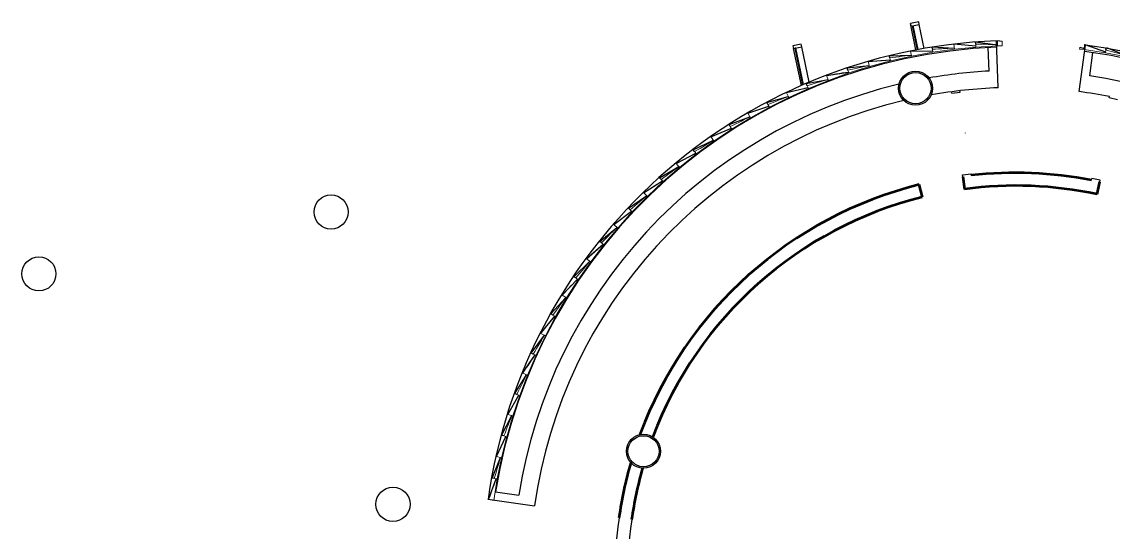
# Model space of a CAD drawing. Header units: millimetres. Extents: x 348697 to 1485586, y 7456 to 143477.
# Drawn here: x 1333333 to 1358909, y 26018 to 37975 of the extents above; entities that cross this region are included whole.
import ezdxf

# ---------------------------------------------------------------- set-up
doc = ezdxf.new("R2010")
doc.units = ezdxf.units.MM
doc.header["$LTSCALE"] = 1000
doc.layers.get('0').update_dxf_attribs({"linetype": 'CONTINUOUS'})
for name, color, linetype in [('$1$0S-COLS-LINE', 4, 'CONTINUOUS'), ('A-GLAZ', 140, 'CONTINUOUS'), ('A-WALL', 7, 'CONTINUOUS'), ('A—\\M+5C3C5\\M+5B4B0', 135, 'CONTINUOUS'), ('A—\\M+5C7BD\\M+5CCE5', 7, 'CONTINUOUS'), ('E1-RD-1F$0$$1$0S-COLS-LINE', 4, 'CONTINUOUS'), ('E1-RD-1F$0$A-GLAZ', 140, 'CONTINUOUS'), ('E1-RD-1F$0$A-WALL', 7, 'CONTINUOUS'), ('E1-RI-1F$0$A-GLAZ-CWMG', 3, 'CONTINUOUS')]:
    doc.layers.add(name, color=color, linetype=linetype)

msp = doc.modelspace()

# ---------------------------------------------------------------- linework, layer by layer
at = {"layer": '$1$0S-COLS-LINE'}
for centre, radius in [((1354278, 36419, 0), 400), ((1354278, 36419, 0), 365), ((1347901, 27914, 0), 400), ((1347901, 27914, 0), 365)]:
    msp.add_circle(centre, radius, dxfattribs=at)
for centre, radius in [((1354278, 36419, 0), 400), ((1340581, 33519, 0), 400), ((1333733, 32070, 0), 400), ((1347901, 27914, 0), 400), ((1347901, 27914, 0), 365), ((1342031, 26671, 0), 400)]:
    msp.add_circle(centre, radius)
at = {"layer": 'A-GLAZ', "color": 8}
for p, q in [((1354673, 37333, 0), (1354665, 37386, 0)), ((1354665, 37386, 0), (1355185, 37358, 0)), ((1355173, 37454, 0), (1355173, 37458, 0)), ((1355173, 37458, 0), (1355691, 37409, 0)), ((1355687, 37455, 0), (1355683, 37508, 0)), ((1355683, 37508, 0), (1356199, 37438, 0)), ((1356195, 37535, 0), (1356195, 37538, 0)), ((1356195, 37538, 0), (1356304, 37519, 0)), ((1358128, 37379, 0), (1358229, 37348, 0)), ((1358241, 37444, 0), (1358242, 37447, 0)), ((1358242, 37447, 0), (1358732, 37274, 0)), ((1358740, 37319, 0), (1358749, 37372, 0)), ((1358749, 37372, 0), (1359232, 37179, 0)), ((1353660, 37181, 0), (1354180, 37196, 0)), ((1353673, 37129, 0), (1353660, 37181, 0)), ((1354161, 37290, 0), (1354160, 37294, 0)), ((1354160, 37294, 0), (1354681, 37287, 0)), ((1352676, 36894, 0), (1353193, 36952, 0)), ((1352693, 36843, 0), (1352676, 36894, 0)), ((1353165, 37048, 0), (1353684, 37084, 0)), ((1353166, 37044, 0), (1353165, 37048, 0)), ((1351718, 36528, 0), (1352229, 36627, 0)), ((1352193, 36721, 0), (1352708, 36799, 0)), ((1352194, 36718, 0), (1352193, 36721, 0)), ((1351251, 36316, 0), (1351758, 36436, 0)), ((1351739, 36479, 0), (1351718, 36528, 0)), ((1350794, 36084, 0), (1351295, 36225, 0)), ((1350819, 36037, 0), (1350794, 36084, 0)), ((1351253, 36312, 0), (1351251, 36316, 0)), ((1350346, 35835, 0), (1350841, 35996, 0)), ((1350348, 35832, 0), (1350346, 35835, 0)), ((1349909, 35567, 0), (1350396, 35748, 0)), ((1349937, 35522, 0), (1349909, 35567, 0)), ((1349483, 35281, 0), (1349963, 35483, 0)), ((1349069, 34978, 0), (1349540, 35199, 0)), ((1349485, 35278, 0), (1349483, 35281, 0)), ((1348668, 34659, 0), (1349129, 34899, 0)), ((1349101, 34936, 0), (1349069, 34978, 0)), ((1348280, 34323, 0), (1348732, 34582, 0)), ((1348670, 34656, 0), (1348668, 34659, 0)), ((1348316, 34284, 0), (1348280, 34323, 0)), ((1347906, 33972, 0), (1348347, 34249, 0)), ((1347547, 33606, 0), (1347976, 33901, 0)), ((1347909, 33970, 0), (1347906, 33972, 0)), ((1347204, 33225, 0), (1347620, 33537, 0)), ((1347586, 33569, 0), (1347547, 33606, 0)), ((1346876, 32831, 0), (1347279, 33160, 0)), ((1347206, 33223, 0), (1347204, 33225, 0)), ((1346565, 32424, 0), (1346954, 32769, 0)), ((1346918, 32798, 0), (1346876, 32831, 0)), ((1346270, 32004, 0), (1346645, 32365, 0)), ((1346567, 32422, 0), (1346565, 32424, 0)), ((1346315, 31974, 0), (1346270, 32004, 0)), ((1345993, 31572, 0), (1346353, 31948, 0)), ((1345734, 31130, 0), (1346079, 31520, 0)), ((1345996, 31570, 0), (1345993, 31572, 0)), ((1345494, 30677, 0), (1345822, 31081, 0)), ((1345781, 31104, 0), (1345734, 31130, 0)), ((1345272, 30215, 0), (1345583, 30632, 0)), ((1345497, 30675, 0), (1345494, 30677, 0)), ((1345320, 30192, 0), (1345272, 30215, 0)), ((1345069, 29744, 0), (1345363, 30173, 0)), ((1344885, 29265, 0), (1345161, 29706, 0)), ((1345072, 29742, 0), (1345069, 29744, 0)), ((1344722, 28779, 0), (1344980, 29231, 0)), ((1344936, 29247, 0), (1344885, 29265, 0)), ((1344578, 28287, 0), (1344817, 28749, 0)), ((1344725, 28778, 0), (1344722, 28779, 0)), ((1344455, 27789, 0), (1344675, 28261, 0)), ((1344630, 28273, 0), (1344578, 28287, 0)), ((1344352, 27286, 0), (1344553, 27767, 0)), ((1344458, 27788, 0), (1344455, 27789, 0)), ((1344270, 26780, 0), (1344451, 27268, 0)), ((1344405, 27277, 0), (1344352, 27286, 0)), ((1344273, 26780, 0), (1344270, 26780, 0))]:
    msp.add_line(p, q, dxfattribs=at)
at = {"layer": 'A-GLAZ', "lineweight": 13}
for p, q in [((1355173, 37454, 0), (1355188, 37333, 0)), ((1355188, 37333, 0), (1355185, 37358, 0)), ((1355188, 37333, 0), (1355693, 37384, 0)), ((1355687, 37455, 0), (1355693, 37384, 0)), ((1355693, 37384, 0), (1355691, 37409, 0)), ((1355693, 37384, 0), (1356199, 37413, 0)), ((1356195, 37535, 0), (1356199, 37413, 0)), ((1356199, 37413, 0), (1356199, 37438, 0)), ((1356199, 37413, 0), (1356306, 37415, 0)), ((1356306, 37415, 0), (1356304, 37516, 0)), ((1358126, 37368, 0), (1358123, 37334, 0)), ((1358241, 37444, 0), (1358226, 37323, 0)), ((1358226, 37323, 0), (1358229, 37348, 0)), ((1353673, 37129, 0), (1353690, 37059, 0)), ((1353690, 37059, 0), (1354185, 37171, 0)), ((1354161, 37290, 0), (1354185, 37171, 0)), ((1354185, 37171, 0), (1354180, 37196, 0)), ((1354185, 37171, 0), (1354685, 37263, 0)), ((1354673, 37333, 0), (1354685, 37263, 0)), ((1354685, 37263, 0), (1354681, 37287, 0)), ((1354685, 37263, 0), (1355188, 37333, 0)), ((1358123, 37334, 0), (1358226, 37323, 0)), ((1358226, 37323, 0), (1358728, 37249, 0)), ((1358740, 37319, 0), (1358728, 37249, 0)), ((1358728, 37249, 0), (1358732, 37274, 0)), ((1358728, 37249, 0), (1359227, 37154, 0)), ((1352693, 36843, 0), (1352716, 36776, 0)), ((1352716, 36776, 0), (1353200, 36928, 0)), ((1353166, 37044, 0), (1353200, 36928, 0)), ((1353200, 36928, 0), (1353193, 36952, 0)), ((1353200, 36928, 0), (1353690, 37059, 0)), ((1353690, 37059, 0), (1353684, 37084, 0)), ((1351768, 36413, 0), (1352238, 36604, 0)), ((1352194, 36718, 0), (1352238, 36604, 0)), ((1352238, 36604, 0), (1352229, 36627, 0)), ((1352238, 36604, 0), (1352716, 36776, 0)), ((1352716, 36776, 0), (1352708, 36799, 0)), ((1351305, 36203, 0), (1351768, 36413, 0)), ((1351739, 36479, 0), (1351768, 36413, 0)), ((1351768, 36413, 0), (1351758, 36436, 0)), ((1350852, 35974, 0), (1351305, 36203, 0)), ((1351253, 36312, 0), (1351305, 36203, 0)), ((1351305, 36203, 0), (1351295, 36225, 0)), ((1350348, 35832, 0), (1350409, 35727, 0)), ((1350409, 35727, 0), (1350852, 35974, 0)), ((1350819, 36037, 0), (1350852, 35974, 0)), ((1350852, 35974, 0), (1350841, 35996, 0)), ((1349976, 35462, 0), (1350409, 35727, 0)), ((1350409, 35727, 0), (1350396, 35748, 0)), ((1349554, 35179, 0), (1349976, 35462, 0)), ((1349937, 35522, 0), (1349976, 35462, 0)), ((1349976, 35462, 0), (1349963, 35483, 0)), ((1349145, 34879, 0), (1349554, 35179, 0)), ((1349485, 35278, 0), (1349554, 35179, 0)), ((1349554, 35179, 0), (1349540, 35199, 0)), ((1348748, 34563, 0), (1349145, 34879, 0)), ((1349101, 34936, 0), (1349145, 34879, 0)), ((1349145, 34879, 0), (1349129, 34899, 0)), ((1348364, 34231, 0), (1348748, 34563, 0)), ((1348670, 34656, 0), (1348748, 34563, 0)), ((1348748, 34563, 0), (1348732, 34582, 0)), ((1348316, 34284, 0), (1348364, 34231, 0)), ((1347994, 33883, 0), (1348364, 34231, 0)), ((1348364, 34231, 0), (1348347, 34249, 0)), ((1347638, 33520, 0), (1347994, 33883, 0)), ((1347909, 33970, 0), (1347994, 33883, 0)), ((1347994, 33883, 0), (1347976, 33901, 0)), ((1347298, 33144, 0), (1347638, 33520, 0)), ((1347586, 33569, 0), (1347638, 33520, 0)), ((1347638, 33520, 0), (1347620, 33537, 0)), ((1346974, 32753, 0), (1347298, 33144, 0)), ((1347206, 33223, 0), (1347298, 33144, 0)), ((1347298, 33144, 0), (1347279, 33160, 0)), ((1346666, 32350, 0), (1346974, 32753, 0)), ((1346918, 32798, 0), (1346974, 32753, 0)), ((1346974, 32753, 0), (1346954, 32769, 0)), ((1346374, 31934, 0), (1346666, 32350, 0)), ((1346567, 32422, 0), (1346666, 32350, 0)), ((1346666, 32350, 0), (1346645, 32365, 0)), ((1346315, 31974, 0), (1346374, 31934, 0)), ((1346100, 31507, 0), (1346374, 31934, 0)), ((1346374, 31934, 0), (1346353, 31948, 0)), ((1345843, 31069, 0), (1346100, 31507, 0)), ((1345996, 31570, 0), (1346100, 31507, 0)), ((1346100, 31507, 0), (1346079, 31520, 0)), ((1345605, 30620, 0), (1345843, 31069, 0)), ((1345781, 31104, 0), (1345843, 31069, 0)), ((1345843, 31069, 0), (1345822, 31081, 0)), ((1345385, 30163, 0), (1345605, 30620, 0)), ((1345497, 30675, 0), (1345605, 30620, 0)), ((1345605, 30620, 0), (1345583, 30632, 0)), ((1345320, 30192, 0), (1345385, 30163, 0)), ((1345185, 29697, 0), (1345385, 30163, 0)), ((1345385, 30163, 0), (1345363, 30173, 0)), ((1345003, 29223, 0), (1345185, 29697, 0)), ((1345072, 29742, 0), (1345185, 29697, 0)), ((1345185, 29697, 0), (1345161, 29706, 0)), ((1344841, 28741, 0), (1345003, 29223, 0)), ((1344936, 29247, 0), (1345003, 29223, 0)), ((1345003, 29223, 0), (1344980, 29231, 0)), ((1344699, 28254, 0), (1344841, 28741, 0)), ((1344725, 28778, 0), (1344841, 28741, 0)), ((1344841, 28741, 0), (1344817, 28749, 0)), ((1344577, 27761, 0), (1344699, 28254, 0)), ((1344630, 28273, 0), (1344699, 28254, 0)), ((1344699, 28254, 0), (1344675, 28261, 0)), ((1344458, 27788, 0), (1344577, 27761, 0)), ((1344475, 27264, 0), (1344577, 27761, 0)), ((1344577, 27761, 0), (1344553, 27767, 0)), ((1344394, 26763, 0), (1344475, 27264, 0)), ((1344405, 27277, 0), (1344475, 27264, 0)), ((1344475, 27264, 0), (1344451, 27268, 0)), ((1344273, 26780, 0), (1344394, 26763, 0))]:
    msp.add_line(p, q, dxfattribs=at)
at = {"layer": 'A-GLAZ', "lineweight": 13, "elevation": 0, "flags": 128}
for points in [[(1355185, 37358), (1355112, 37355), (1355038, 37351), (1354965, 37348), (1354892, 37344), (1354819, 37340), (1354746, 37337), (1354673, 37333)], [(1355691, 37409), (1355617, 37415), (1355543, 37422), (1355469, 37428), (1355395, 37435), (1355321, 37441), (1355247, 37448), (1355173, 37454)], [(1356199, 37438), (1356125, 37440), (1356052, 37443), (1355979, 37445), (1355906, 37448), (1355833, 37450), (1355760, 37453), (1355687, 37455)], [(1356304, 37516), (1356249, 37525), (1356195, 37535)], [(1358229, 37348), (1358178, 37358), (1358126, 37368)], [(1358732, 37274), (1358662, 37298), (1358592, 37322), (1358522, 37347), (1358452, 37371), (1358382, 37395), (1358311, 37419), (1358241, 37444)], [(1354180, 37196), (1354108, 37186), (1354035, 37177), (1353963, 37167), (1353891, 37158), (1353818, 37148), (1353746, 37138), (1353673, 37129)], [(1354681, 37287), (1354607, 37288), (1354532, 37288), (1354458, 37289), (1354384, 37289), (1354310, 37289), (1354235, 37290), (1354161, 37290)], [(1359232, 37179), (1359162, 37199), (1359092, 37219), (1359021, 37239), (1358951, 37259), (1358881, 37279), (1358810, 37299), (1358740, 37319)], [(1353193, 36952), (1353122, 36936), (1353050, 36921), (1352979, 36905), (1352907, 36890), (1352836, 36874), (1352764, 36859), (1352693, 36843)], [(1353684, 37084), (1353610, 37078), (1353536, 37072), (1353462, 37067), (1353388, 37061), (1353314, 37056), (1353240, 37050), (1353166, 37044)], [(1352229, 36627), (1352159, 36606), (1352089, 36585), (1352019, 36564), (1351949, 36542), (1351879, 36521), (1351809, 36500), (1351739, 36479)], [(1352708, 36799), (1352634, 36788), (1352561, 36776), (1352488, 36764), (1352414, 36753), (1352341, 36741), (1352268, 36729), (1352194, 36718)], [(1351758, 36436), (1351686, 36418), (1351613, 36401), (1351541, 36383), (1351469, 36365), (1351397, 36348), (1351325, 36330), (1351253, 36312)], [(1351295, 36225), (1351227, 36199), (1351159, 36172), (1351091, 36145), (1351023, 36118), (1350955, 36091), (1350887, 36064), (1350819, 36037)], [(1350841, 35996), (1350770, 35973), (1350700, 35949), (1350629, 35926), (1350559, 35902), (1350488, 35879), (1350418, 35855), (1350348, 35832)], [(1350396, 35748), (1350331, 35716), (1350265, 35684), (1350200, 35651), (1350134, 35619), (1350068, 35587), (1350003, 35554), (1349937, 35522)], [(1349963, 35483), (1349894, 35453), (1349826, 35424), (1349758, 35395), (1349689, 35366), (1349621, 35337), (1349553, 35308), (1349485, 35278)], [(1349540, 35199), (1349477, 35162), (1349415, 35124), (1349352, 35086), (1349289, 35049), (1349227, 35011), (1349164, 34974), (1349101, 34936)], [(1349129, 34899), (1349064, 34864), (1348998, 34830), (1348932, 34795), (1348867, 34760), (1348801, 34726), (1348736, 34691), (1348670, 34656)], [(1348732, 34582), (1348672, 34539), (1348613, 34497), (1348553, 34454), (1348494, 34412), (1348435, 34369), (1348375, 34326), (1348316, 34284)], [(1348347, 34249), (1348284, 34209), (1348222, 34169), (1348159, 34129), (1348097, 34090), (1348034, 34050), (1347971, 34010), (1347909, 33970)], [(1347976, 33901), (1347921, 33853), (1347865, 33806), (1347809, 33759), (1347753, 33711), (1347698, 33664), (1347642, 33617), (1347586, 33569)], [(1347620, 33537), (1347561, 33493), (1347502, 33448), (1347443, 33403), (1347384, 33358), (1347325, 33313), (1347266, 33268), (1347206, 33223)], [(1347279, 33160), (1347228, 33108), (1347176, 33056), (1347124, 33005), (1347073, 32953), (1347021, 32901), (1346969, 32849), (1346918, 32798)], [(1346954, 32769), (1346899, 32719), (1346844, 32670), (1346788, 32620), (1346733, 32570), (1346678, 32521), (1346623, 32471), (1346567, 32422)], [(1346645, 32365), (1346598, 32309), (1346551, 32253), (1346504, 32197), (1346456, 32141), (1346409, 32086), (1346362, 32030), (1346315, 31974)], [(1346353, 31948), (1346302, 31894), (1346251, 31840), (1346200, 31786), (1346149, 31732), (1346098, 31678), (1346047, 31624), (1345996, 31570)], [(1346079, 31520), (1346036, 31460), (1345994, 31401), (1345951, 31341), (1345909, 31282), (1345866, 31223), (1345824, 31163), (1345781, 31104)], [(1345822, 31081), (1345775, 31023), (1345729, 30965), (1345682, 30907), (1345636, 30849), (1345590, 30791), (1345543, 30733), (1345497, 30675)], [(1345583, 30632), (1345545, 30569), (1345508, 30506), (1345470, 30443), (1345433, 30381), (1345395, 30318), (1345358, 30255), (1345320, 30192)], [(1345363, 30173), (1345321, 30112), (1345280, 30050), (1345238, 29989), (1345197, 29927), (1345155, 29865), (1345114, 29804), (1345072, 29742)], [(1345161, 29706), (1345129, 29640), (1345097, 29575), (1345065, 29509), (1345033, 29444), (1345000, 29378), (1344968, 29312), (1344936, 29247)], [(1344980, 29231), (1344943, 29166), (1344907, 29101), (1344871, 29037), (1344834, 28972), (1344798, 28907), (1344762, 28843), (1344725, 28778)], [(1344817, 28749), (1344791, 28681), (1344764, 28613), (1344737, 28545), (1344710, 28477), (1344683, 28409), (1344657, 28341), (1344630, 28273)], [(1344675, 28261), (1344644, 28193), (1344613, 28126), (1344582, 28058), (1344551, 27991), (1344520, 27923), (1344489, 27856), (1344458, 27788)], [(1344553, 27767), (1344531, 27697), (1344510, 27627), (1344489, 27557), (1344468, 27487), (1344447, 27417), (1344426, 27347), (1344405, 27277)], [(1344451, 27268), (1344425, 27199), (1344400, 27129), (1344375, 27059), (1344349, 26989), (1344324, 26919), (1344299, 26850), (1344273, 26780)]]:
    msp.add_lwpolyline(points, dxfattribs=at)
at = {"layer": 'A-GLAZ', "color": 8, "elevation": 0, "flags": 128}
msp.add_lwpolyline([(1356304, 37516), (1356304, 37517), (1356304, 37519)], dxfattribs=at)
at = {"layer": 'A-GLAZ', "color": 8}
msp.add_polyline3d([(1358128, 37379, 0), (1358127, 37377, 0), (1358127, 37375, 0), (1358127, 37373, 0), (1358127, 37371, 0), (1358126, 37368, 0)], dxfattribs=at)
at = {"layer": 'A-WALL'}
for p, q in [((1355125, 36303, 0), (1355121, 36337, 0)), ((1355125, 36303, 0), (1355324, 36329, 0)), ((1355324, 36329, 0), (1355319, 36363, 0)), ((1355452, 35367, 0), (1355451, 35378, 0)), ((1355381, 34389, 0), (1355579, 34416, 0)), ((1355385, 34355, 0), (1355381, 34389, 0)), ((1355584, 34379, 0), (1355579, 34416, 0)), ((1358400, 34268, 0), (1358408, 34305, 0)), ((1358604, 34263, 0), (1358408, 34305, 0)), ((1358596, 34229, 0), (1358604, 34263, 0))]:
    msp.add_line(p, q, dxfattribs=at)
at = {"layer": 'A-WALL', "lineweight": 53}
for p, q in [((1355385, 34355, 0), (1355425, 34057, 0)), ((1354437, 33869, 0), (1354365, 34160, 0)), ((1358534, 33935, 0), (1358596, 34229, 0))]:
    msp.add_line(p, q, dxfattribs=at)
for radius, start, end in [(9392, 79.1221, 96.383), (9392, 103.9458, 159.687), (9092, 77.9019, 97.6032), (9092, 103.9458, 159.3673), (9392, 163.9212, 171.9799), (9092, 164.241, 171.9807)]:
    msp.add_arc((1356628, 25045, 0), radius, start, end, dxfattribs=at)
at = {"layer": 'A-WALL'}
for radius, start, end in [(13038, 171.9248, 186.9364), (12738, 171.9241, 186.9528)]:
    msp.add_arc((1360237, 24524, 0), radius, start, end, dxfattribs=at)
at = {"layer": 'A—\\M+5C3C5\\M+5B4B0'}
for p, q in [((1354286, 37316), (1354156, 37933)), ((1354198, 37881), (1354315, 37321)), ((1354340, 37326), (1354222, 37886)), ((1354482, 37351), (1354364, 37916)), ((1351607, 36483), (1351417, 37350)), ((1351472, 37361), (1351447, 37356)), ((1351447, 37356), (1351628, 36493)), ((1351652, 36503), (1351472, 37361)), ((1351787, 36561), (1351613, 37391))]:
    msp.add_line(p, q, dxfattribs=at)
at = {"layer": 'A—\\M+5C7BD\\M+5CCE5'}
for p, q in [((1356000, 36820, 0), (1355980, 37370, 0)), ((1356215, 36430, 0), (1356175, 37529, 0)), ((1358114, 36340, 0), (1358258, 37430, 0)), ((1358364, 36709, 0), (1358436, 37254, 0)), ((1358813, 36192, 0), (1358820, 36226, 0)), ((1359008, 36150, 0), (1358813, 36192, 0)), ((1358400, 34268), (1358408, 34305)), ((1358604, 34263), (1358408, 34305)), ((1358534, 33935), (1358596, 34229)), ((1358596, 34229), (1358604, 34263)), ((1344436, 26966, 0), (1344981, 26889, 0)), ((1344258, 26789, 0), (1345348, 26635, 0))]:
    msp.add_line(p, q, dxfattribs=at)
for centre, radius, start, end in [((1356628, 25045, 0), 12492, 92.079, 171.9738), ((1356628, 25045, 0), 12342, 92.079, 171.0456), ((1356628, 25045, 0), 12492, 66.783, 82.5038), ((1356628, 25045, 0), 12342, 66.783, 82.5038), ((1356628, 25045, 0), 11792, 93.0509, 99.9217), ((1356628, 25045, 0), 11792, 66.783, 81.532), ((1356628, 25045, 0), 11792, 103.4295, 171.0031), ((1356628, 25045, 0), 11392, 92.079, 100.0182), ((1356628, 25045, 0), 11392, 78.9079, 82.5038), ((1356628, 25045, 0), 11392, 103.3331, 171.9756), ((1356628, 25045), 9092, 77.902, 97.6034)]:
    msp.add_arc(centre, radius, start, end, dxfattribs=at)
at = {"layer": 'E1-RD-1F$0$$1$0S-COLS-LINE'}
for centre, radius in [((1354278, 36419), 400), ((1354278, 36419), 400), ((1354278, 36419), 365), ((1354278, 36419), 365), ((1340581, 33519), 400), ((1340581, 33519), 400), ((1347901, 27914), 400), ((1347901, 27914), 400), ((1347901, 27914), 365), ((1347901, 27914), 365), ((1342031, 26671), 400), ((1342031, 26671), 400)]:
    msp.add_circle(centre, radius, dxfattribs=at)
at = {"layer": 'E1-RD-1F$0$A-GLAZ', "color": 8}
for p, q in [((1351718, 36528), (1352229, 36627)), ((1351718, 36528), (1352229, 36627)), ((1352193, 36721), (1352708, 36799)), ((1352193, 36721), (1352708, 36799)), ((1352194, 36718), (1352193, 36721)), ((1352194, 36718), (1352193, 36721)), ((1351251, 36316), (1351758, 36436)), ((1351251, 36316), (1351758, 36436)), ((1351739, 36479), (1351718, 36528)), ((1351739, 36479), (1351718, 36528)), ((1350794, 36084), (1351295, 36225)), ((1350794, 36084), (1351295, 36225)), ((1350819, 36037), (1350794, 36084)), ((1350819, 36037), (1350794, 36084)), ((1351253, 36312), (1351251, 36316)), ((1351253, 36312), (1351251, 36316))]:
    msp.add_line(p, q, dxfattribs=at)
at = {"layer": 'E1-RD-1F$0$A-GLAZ', "lineweight": 13}
for p, q in [((1351768, 36413), (1352238, 36604)), ((1351768, 36413), (1352238, 36604)), ((1352194, 36718), (1352238, 36604)), ((1352194, 36718), (1352238, 36604)), ((1352238, 36604), (1352229, 36627)), ((1352238, 36604), (1352229, 36627)), ((1352238, 36604), (1352716, 36776)), ((1352238, 36604), (1352716, 36776)), ((1352716, 36776), (1352708, 36799)), ((1352716, 36776), (1352708, 36799)), ((1351305, 36203), (1351768, 36413)), ((1351305, 36203), (1351768, 36413)), ((1351739, 36479), (1351768, 36413)), ((1351739, 36479), (1351768, 36413)), ((1351768, 36413), (1351758, 36436)), ((1351768, 36413), (1351758, 36436)), ((1350852, 35974), (1351305, 36203)), ((1350852, 35974), (1351305, 36203)), ((1351253, 36312), (1351305, 36203)), ((1351253, 36312), (1351305, 36203)), ((1351305, 36203), (1351295, 36225)), ((1351305, 36203), (1351295, 36225)), ((1350819, 36037), (1350852, 35974)), ((1350819, 36037), (1350852, 35974))]:
    msp.add_line(p, q, dxfattribs=at)
at = {"layer": 'E1-RD-1F$0$A-GLAZ', "lineweight": 13, "elevation": 0, "flags": 128}
for points in [[(1352229, 36627), (1352159, 36606), (1352089, 36585), (1352019, 36564), (1351949, 36542), (1351879, 36521), (1351809, 36500), (1351739, 36479)], [(1352229, 36627), (1352159, 36606), (1352089, 36585), (1352019, 36564), (1351949, 36542), (1351879, 36521), (1351809, 36500), (1351739, 36479)], [(1352708, 36799), (1352634, 36788), (1352561, 36776), (1352488, 36764), (1352414, 36753), (1352341, 36741), (1352268, 36729), (1352194, 36718)], [(1352708, 36799), (1352634, 36788), (1352561, 36776), (1352488, 36764), (1352414, 36753), (1352341, 36741), (1352268, 36729), (1352194, 36718)], [(1351758, 36436), (1351686, 36418), (1351613, 36401), (1351541, 36383), (1351469, 36365), (1351397, 36348), (1351325, 36330), (1351253, 36312)], [(1351758, 36436), (1351686, 36418), (1351613, 36401), (1351541, 36383), (1351469, 36365), (1351397, 36348), (1351325, 36330), (1351253, 36312)], [(1351295, 36225), (1351227, 36199), (1351159, 36172), (1351091, 36145), (1351023, 36118), (1350955, 36091), (1350887, 36064), (1350819, 36037)], [(1351295, 36225), (1351227, 36199), (1351159, 36172), (1351091, 36145), (1351023, 36118), (1350955, 36091), (1350887, 36064), (1350819, 36037)]]:
    msp.add_lwpolyline(points, dxfattribs=at)
at = {"layer": 'E1-RD-1F$0$A-WALL'}
for p, q in [((1358400, 34268), (1358408, 34305)), ((1358604, 34263), (1358408, 34305)), ((1358596, 34229), (1358604, 34263))]:
    msp.add_line(p, q, dxfattribs=at)
at = {"layer": 'E1-RD-1F$0$A-WALL', "lineweight": 53}
msp.add_line((1358534, 33935), (1358596, 34229), dxfattribs=at)
for start, end in [(77.902, 97.6034), (164.241, 171.9807)]:
    msp.add_arc((1356628, 25045), 9092, start, end, dxfattribs=at)
at = {"layer": 'E1-RI-1F$0$A-GLAZ-CWMG', "color": 8}
for p, q in [((1354351, 37975), (1354156, 37934)), ((1354156, 37934), (1354168, 37875)), ((1354168, 37875), (1354364, 37916)), ((1354364, 37916), (1354351, 37975)), ((1351600, 37450), (1351405, 37409)), ((1351405, 37409), (1351417, 37350)), ((1351417, 37350), (1351613, 37391)), ((1351613, 37391), (1351600, 37450))]:
    msp.add_line(p, q, dxfattribs=at)

doc.saveas('drawing.dxf')
